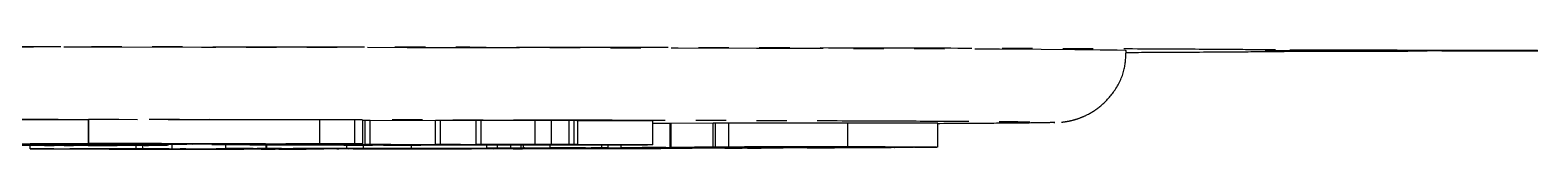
# Model space of a CAD drawing. Header units: millimetres. Extents: x 2028 to 4172, y 863 to 2379.
# Drawn here: x 2912.4 to 2975.5, y 972.5 to 976.8 of the extents above; entities that cross this region are included whole.
import ezdxf

# ---------------------------------------------------------------- set-up
doc = ezdxf.new("R2010")
doc.units = ezdxf.units.MM
doc.linetypes.add('PHANTOM', pattern=[12.7, 6.35, -1.27, 1.27, -1.27, 1.27, -1.27])

msp = doc.modelspace()

# ---------------------------------------------------------------- linework, layer by layer
at = {"color": 7, "linetype": 'PHANTOM', "lineweight": 25}
for p, q in [((2914.873, 973.757), (2910.804, 973.764)), ((2914.883, 973.758), (2914.873, 973.757)), ((2914.873, 972.757), (2914.873, 973.757)), ((2924.546, 973.757), (2914.883, 973.772)), ((2914.883, 972.772), (2914.883, 973.772)), ((2926.005, 973.758), (2924.546, 973.757)), ((2924.546, 972.757), (2924.546, 973.757)), ((2926.339, 973.754), (2926.005, 973.758)), ((2926.005, 972.758), (2926.005, 973.758)), ((2926.339, 972.754), (2926.339, 973.754)), ((2926.45, 973.73), (2926.339, 973.73)), ((2926.656, 973.734), (2926.45, 973.732)), ((2926.45, 972.732), (2926.45, 973.732)), ((2929.386, 973.725), (2926.656, 973.734)), ((2926.656, 972.734), (2926.656, 973.734)), ((2929.592, 973.735), (2929.386, 973.733)), ((2929.386, 972.733), (2929.386, 973.733)), ((2931.089, 973.729), (2929.592, 973.735)), ((2929.592, 972.735), (2929.592, 973.735)), ((2931.295, 973.739), (2931.089, 973.737)), ((2931.089, 972.737), (2931.089, 973.737)), ((2933.547, 973.731), (2931.295, 973.739)), ((2931.295, 972.739), (2931.295, 973.739)), ((2933.547, 972.731), (2933.547, 973.731)), ((2934.23, 973.732), (2934.23, 972.732)), ((2935.183, 973.736), (2934.97, 973.736)), ((2934.97, 972.736), (2934.97, 973.736)), ((2935.183, 972.736), (2935.183, 973.736)), ((2935.34, 972.733), (2935.34, 973.733)), ((2938.473, 972.726), (2938.473, 973.726)), ((2939.19, 973.609), (2938.473, 973.605)), ((2939.249, 973.608), (2939.19, 973.609)), ((2939.19, 973.609), (2939.19, 972.609)), ((2941.004, 973.619), (2939.249, 973.609)), ((2939.249, 972.609), (2939.249, 973.609)), ((2941.096, 973.619), (2941.004, 973.619)), ((2941.004, 972.619), (2941.004, 973.619)), ((2941.649, 973.625), (2941.096, 973.62)), ((2941.096, 972.62), (2941.096, 973.62)), ((2941.649, 972.625), (2941.649, 973.625)), ((2946.637, 972.63), (2946.637, 973.63)), ((2950.4, 972.623), (2950.4, 973.623)), ((2955.242, 973.658), (2955.294, 973.656)), ((2910.804, 972.764), (2914.873, 972.757)), ((2914.629, 972.757), (2912.425, 972.76)), ((2912.435, 972.547), (2912.435, 972.686)), ((2912.435, 972.547), (2916.871, 972.553)), ((2912.589, 972.547), (2912.435, 972.547)), ((2912.816, 972.547), (2912.589, 972.547)), ((2913.037, 972.699), (2913.037, 972.698)), ((2913.195, 972.698), (2913.037, 972.698)), ((2913.037, 972.698), (2913.037, 972.698)), ((2913.037, 972.698), (2914.537, 972.698)), ((2913.037, 972.689), (2913.037, 972.698)), ((2914.247, 972.689), (2913.037, 972.689)), ((2913.037, 972.689), (2913.037, 972.689)), ((2913.037, 972.689), (2913.195, 972.689)), ((2913.195, 972.689), (2913.195, 972.698)), ((2917.076, 972.533), (2913.427, 972.547)), ((2913.432, 972.689), (2913.432, 972.697)), ((2913.853, 972.694), (2913.853, 972.697)), ((2914.432, 972.694), (2913.853, 972.694)), ((2914.458, 972.693), (2913.853, 972.693)), ((2913.853, 972.693), (2913.853, 972.689)), ((2914.01, 972.736), (2914.01, 972.758)), ((2915.214, 972.735), (2914.01, 972.736)), ((2914.089, 972.698), (2914.379, 972.698)), ((2914.089, 972.689), (2914.089, 972.693)), ((2914.089, 972.689), (2914.247, 972.689)), ((2914.151, 972.548), (2915.733, 972.542)), ((2914.247, 972.689), (2914.247, 972.693)), ((2914.247, 972.689), (2914.247, 972.689)), ((2915.623, 972.55), (2914.356, 972.549)), ((2914.432, 972.7), (2914.432, 972.694)), ((2915.326, 972.689), (2914.458, 972.693)), ((2914.537, 972.698), (2914.537, 972.7)), ((2914.853, 972.693), (2915.642, 972.689)), ((2914.873, 972.757), (2917.919, 972.767)), ((2915.027, 972.77), (2914.883, 972.772)), ((2914.883, 972.772), (2924.546, 972.757)), ((2916.063, 972.689), (2915.326, 972.689)), ((2918.98, 972.75), (2915.476, 972.755)), ((2915.642, 972.689), (2915.642, 972.699)), ((2918.767, 972.765), (2915.72, 972.756)), ((2915.72, 972.756), (2919.224, 972.751)), ((2915.733, 972.542), (2917.047, 972.543)), ((2915.8, 972.696), (2915.8, 972.699)), ((2917.199, 972.543), (2915.885, 972.541)), ((2915.885, 972.541), (2917.8, 972.534)), ((2915.905, 972.689), (2915.905, 972.699)), ((2915.905, 972.689), (2916.063, 972.689)), ((2916.063, 972.689), (2916.063, 972.699)), ((2916.063, 972.689), (2916.063, 972.689)), ((2916.137, 972.742), (2916.137, 972.754)), ((2916.137, 972.742), (2918.98, 972.75)), ((2917.919, 972.767), (2916.506, 972.769)), ((2916.602, 972.531), (2916.602, 972.535)), ((2916.602, 972.531), (2916.873, 972.532)), ((2916.754, 972.531), (2916.602, 972.531)), ((2919.827, 972.749), (2916.661, 972.739)), ((2921.371, 972.536), (2916.754, 972.531)), ((2916.871, 972.553), (2916.871, 972.687)), ((2916.871, 972.553), (2918.239, 972.55)), ((2916.873, 972.532), (2916.873, 972.534)), ((2917.138, 972.553), (2917.138, 972.688)), ((2917.138, 972.553), (2918.367, 972.555)), ((2917.321, 972.553), (2917.138, 972.553)), ((2917.243, 972.547), (2917.243, 972.553)), ((2917.395, 972.546), (2917.243, 972.547)), ((2917.243, 972.547), (2917.515, 972.547)), ((2917.575, 972.553), (2917.321, 972.553)), ((2917.515, 972.547), (2919.019, 972.541)), ((2918.239, 972.55), (2918.062, 972.55)), ((2922.572, 972.54), (2918.201, 972.553)), ((2918.202, 972.693), (2918.202, 972.744)), ((2918.239, 972.55), (2918.239, 972.553)), ((2918.367, 972.555), (2918.367, 972.744)), ((2918.367, 972.555), (2925.254, 972.548)), ((2918.413, 972.534), (2919.59, 972.535)), ((2918.748, 972.541), (2918.646, 972.541)), ((2918.785, 972.553), (2918.7, 972.553)), ((2918.7, 972.553), (2922.826, 972.54)), ((2919.019, 972.541), (2918.748, 972.541)), ((2922.27, 972.76), (2918.767, 972.765)), ((2926.562, 972.544), (2918.785, 972.553)), ((2919.019, 972.541), (2919.019, 972.55)), ((2919.224, 972.765), (2919.224, 972.751)), ((2919.224, 972.751), (2922.27, 972.76)), ((2919.59, 972.535), (2919.59, 972.549)), ((2923.783, 972.743), (2919.827, 972.749)), ((2920.034, 972.748), (2920.034, 972.726)), ((2920.034, 972.726), (2920.24, 972.728)), ((2923.118, 972.759), (2920.072, 972.75)), ((2920.072, 972.75), (2921.88, 972.747)), ((2920.24, 972.728), (2920.24, 972.748)), ((2920.24, 972.728), (2921.619, 972.723)), ((2920.597, 972.541), (2920.597, 972.546)), ((2920.597, 972.541), (2920.873, 972.541)), ((2920.613, 972.559), (2920.613, 972.725)), ((2920.613, 972.559), (2922.308, 972.561)), ((2920.796, 972.558), (2920.613, 972.559)), ((2921.135, 972.559), (2920.796, 972.558)), ((2920.873, 972.541), (2920.873, 972.545)), ((2920.873, 972.541), (2921.371, 972.536)), ((2928.354, 972.698), (2921.085, 972.723)), ((2921.371, 972.536), (2921.371, 972.543)), ((2921.619, 972.723), (2921.619, 972.746)), ((2925.338, 972.548), (2921.761, 972.558)), ((2921.88, 972.747), (2921.88, 972.755)), ((2921.88, 972.747), (2923.434, 972.747)), ((2922.015, 972.559), (2926.816, 972.545)), ((2922.117, 972.56), (2922.074, 972.56)), ((2926.168, 972.727), (2922.092, 972.722)), ((2922.092, 972.722), (2923.366, 972.717)), ((2922.096, 972.538), (2922.096, 972.541)), ((2922.096, 972.538), (2922.435, 972.539)), ((2922.281, 972.538), (2922.096, 972.538)), ((2922.31, 972.56), (2922.117, 972.56)), ((2923.976, 972.54), (2922.281, 972.538)), ((2922.308, 972.561), (2922.308, 972.719)), ((2922.308, 972.561), (2922.315, 972.561)), ((2922.315, 972.719), (2922.315, 972.561)), ((2922.315, 972.561), (2925.683, 972.568)), ((2922.435, 972.539), (2922.435, 972.54)), ((2922.826, 972.54), (2922.826, 972.548)), ((2927.95, 972.548), (2922.938, 972.56)), ((2926.339, 972.754), (2923.118, 972.759)), ((2923.366, 972.717), (2927.442, 972.723)), ((2923.366, 972.723), (2923.366, 972.717)), ((2923.434, 972.758), (2923.434, 972.747)), ((2923.434, 972.747), (2923.783, 972.743)), ((2923.452, 972.54), (2923.452, 972.548)), ((2923.452, 972.54), (2923.791, 972.541)), ((2923.554, 972.561), (2925.727, 972.556)), ((2924.699, 972.565), (2923.62, 972.563)), ((2923.783, 972.743), (2923.783, 972.758)), ((2923.791, 972.541), (2923.791, 972.547)), ((2923.791, 972.541), (2923.976, 972.54)), ((2927.912, 972.721), (2923.836, 972.716)), ((2923.836, 972.716), (2925.074, 972.711)), ((2923.976, 972.54), (2923.976, 972.547)), ((2924.546, 972.757), (2926.005, 972.758)), ((2925.074, 972.711), (2929.15, 972.717)), ((2925.074, 972.717), (2925.074, 972.711)), ((2925.254, 972.548), (2925.338, 972.548)), ((2925.254, 972.548), (2925.254, 972.548)), ((2929.622, 972.715), (2925.546, 972.71)), ((2925.546, 972.71), (2926.743, 972.706)), ((2925.683, 972.568), (2925.683, 972.707)), ((2925.683, 972.568), (2927.299, 972.566)), ((2925.727, 972.556), (2926.845, 972.558)), ((2927.055, 972.558), (2925.937, 972.556)), ((2925.937, 972.556), (2928.567, 972.55)), ((2926.005, 972.758), (2926.339, 972.754)), ((2927.442, 972.723), (2926.168, 972.727)), ((2926.36, 972.705), (2926.36, 972.569)), ((2926.36, 972.569), (2928.375, 972.573)), ((2926.588, 972.568), (2926.36, 972.569)), ((2926.45, 972.732), (2926.656, 972.734)), ((2926.545, 972.73), (2926.558, 972.727)), ((2926.558, 972.727), (2931.138, 972.711)), ((2926.816, 972.545), (2926.562, 972.544)), ((2926.8, 972.569), (2926.588, 972.568)), ((2926.656, 972.734), (2930.144, 972.722)), ((2926.666, 972.562), (2926.897, 972.563)), ((2926.876, 972.562), (2926.666, 972.562)), ((2926.743, 972.706), (2930.819, 972.711)), ((2926.743, 972.711), (2926.743, 972.706)), ((2926.816, 972.545), (2926.816, 972.551)), ((2926.845, 972.558), (2926.845, 972.562)), ((2926.897, 972.563), (2928.966, 972.558)), ((2927.299, 972.566), (2927.176, 972.565)), ((2930.937, 972.709), (2927.216, 972.704)), ((2927.216, 972.704), (2927.724, 972.702)), ((2932.862, 972.558), (2927.422, 972.569)), ((2933.86, 972.707), (2927.501, 972.729)), ((2927.654, 972.547), (2927.654, 972.549)), ((2927.864, 972.546), (2927.654, 972.547)), ((2927.654, 972.547), (2927.885, 972.547)), ((2927.724, 972.702), (2927.724, 972.705)), ((2927.724, 972.702), (2928.775, 972.702)), ((2931.794, 972.554), (2927.864, 972.546)), ((2927.885, 972.549), (2927.885, 972.547)), ((2929.15, 972.717), (2927.912, 972.721)), ((2930.46, 972.565), (2927.986, 972.57)), ((2928.002, 972.571), (2928.391, 972.572)), ((2928.775, 972.702), (2928.354, 972.698)), ((2928.375, 972.573), (2928.375, 972.698)), ((2928.734, 972.557), (2928.594, 972.558)), ((2928.966, 972.558), (2928.734, 972.557)), ((2928.775, 972.702), (2928.775, 972.706)), ((2928.966, 972.558), (2928.966, 972.566)), ((2929.195, 972.55), (2929.195, 972.565)), ((2929.195, 972.55), (2930.197, 972.552)), ((2929.386, 972.733), (2929.592, 972.735)), ((2929.592, 972.735), (2932.389, 972.725)), ((2930.819, 972.711), (2929.622, 972.715)), ((2930.144, 972.722), (2932.034, 972.724)), ((2930.197, 972.552), (2930.197, 972.563)), ((2932.034, 972.724), (2930.437, 972.73)), ((2931.24, 972.567), (2930.46, 972.565)), ((2930.588, 972.558), (2930.588, 972.562)), ((2930.588, 972.558), (2930.85, 972.558)), ((2932.543, 972.723), (2930.652, 972.72)), ((2930.652, 972.72), (2933.162, 972.712)), ((2931.502, 972.567), (2930.687, 972.565)), ((2930.687, 972.565), (2933.426, 972.559)), ((2930.85, 972.558), (2930.85, 972.562)), ((2930.85, 972.558), (2931.794, 972.554)), ((2931.68, 972.708), (2930.937, 972.709)), ((2931.089, 972.737), (2931.295, 972.739)), ((2931.138, 972.711), (2931.138, 972.717)), ((2931.138, 972.711), (2931.998, 972.711)), ((2931.295, 972.739), (2933.547, 972.731)), ((2935.94, 972.563), (2931.502, 972.567)), ((2931.521, 972.708), (2931.521, 972.58)), ((2931.998, 972.711), (2931.68, 972.708)), ((2931.794, 972.554), (2931.794, 972.56)), ((2931.972, 972.583), (2931.972, 972.711)), ((2932.339, 972.57), (2931.995, 972.568)), ((2931.995, 972.568), (2935.869, 972.565)), ((2931.998, 972.711), (2931.998, 972.714)), ((2934.102, 972.727), (2932.14, 972.734)), ((2932.389, 972.725), (2932.389, 972.733)), ((2932.389, 972.725), (2934.102, 972.727)), ((2932.536, 972.584), (2932.536, 972.712)), ((2935.414, 972.713), (2932.543, 972.723)), ((2932.637, 972.556), (2932.637, 972.558)), ((2932.637, 972.556), (2932.848, 972.557)), ((2932.866, 972.556), (2932.637, 972.556)), ((2932.848, 972.557), (2932.848, 972.558)), ((2934.492, 972.559), (2932.866, 972.556)), ((2934.61, 972.725), (2932.897, 972.723)), ((2932.897, 972.723), (2934.788, 972.717)), ((2932.971, 972.584), (2932.971, 972.71)), ((2933.068, 972.586), (2933.068, 972.71)), ((2933.068, 972.586), (2935.183, 972.584)), ((2933.162, 972.712), (2933.162, 972.721)), ((2933.162, 972.712), (2934.305, 972.711)), ((2933.426, 972.559), (2933.426, 972.565)), ((2933.729, 972.73), (2935.294, 972.725)), ((2934.305, 972.711), (2933.86, 972.707)), ((2934.051, 972.559), (2934.051, 972.564)), ((2934.051, 972.559), (2934.262, 972.56)), ((2934.181, 972.589), (2934.181, 972.71)), ((2934.181, 972.589), (2936.344, 972.596)), ((2934.447, 972.589), (2934.181, 972.589)), ((2934.262, 972.56), (2934.262, 972.564)), ((2934.262, 972.56), (2934.492, 972.559)), ((2934.305, 972.711), (2934.305, 972.717)), ((2935.069, 972.591), (2934.447, 972.589)), ((2934.447, 972.573), (2934.447, 972.589)), ((2934.492, 972.559), (2934.492, 972.564)), ((2937.808, 972.714), (2934.61, 972.725)), ((2934.788, 972.717), (2934.788, 972.725)), ((2934.788, 972.717), (2935.838, 972.716)), ((2934.97, 972.736), (2935.183, 972.736)), ((2935.183, 972.584), (2935.077, 972.583)), ((2935.838, 972.716), (2935.414, 972.713)), ((2935.437, 972.724), (2937.11, 972.718)), ((2942.002, 972.583), (2935.666, 972.591)), ((2935.838, 972.716), (2935.838, 972.721)), ((2936.93, 972.565), (2935.94, 972.563)), ((2936.61, 972.596), (2935.988, 972.594)), ((2936.1, 972.593), (2936.1, 972.594)), ((2936.1, 972.593), (2942.435, 972.584)), ((2936.281, 972.577), (2936.281, 972.59)), ((2936.281, 972.577), (2937.847, 972.581)), ((2936.529, 972.576), (2936.281, 972.577)), ((2936.344, 972.596), (2936.344, 972.719)), ((2936.344, 972.596), (2936.61, 972.596)), ((2936.489, 972.565), (2936.701, 972.565)), ((2936.718, 972.577), (2936.529, 972.576)), ((2936.61, 972.596), (2936.61, 972.718)), ((2936.701, 972.565), (2936.93, 972.565)), ((2937.11, 972.718), (2938.255, 972.718)), ((2937.154, 972.6), (2937.154, 972.717)), ((2937.154, 972.6), (2939.19, 972.609)), ((2938.476, 972.597), (2937.154, 972.6)), ((2938.999, 972.575), (2937.591, 972.577)), ((2938.255, 972.718), (2937.808, 972.714)), ((2937.847, 972.581), (2937.847, 972.588)), ((2937.847, 972.581), (2938.096, 972.581)), ((2938.096, 972.581), (2937.939, 972.58)), ((2938.051, 972.579), (2938.051, 972.581)), ((2938.051, 972.579), (2940.122, 972.575)), ((2938.096, 972.581), (2938.096, 972.588)), ((2938.148, 972.599), (2938.701, 972.597)), ((2939.025, 972.606), (2938.243, 972.603)), ((2938.473, 972.726), (2938.432, 972.723)), ((2938.701, 972.597), (2938.476, 972.597)), ((2938.701, 972.597), (2938.701, 972.605)), ((2938.96, 972.572), (2938.96, 972.575)), ((2944.761, 972.59), (2939.025, 972.606)), ((2939.19, 972.609), (2944.929, 972.592)), ((2939.249, 972.609), (2941.004, 972.619)), ((2939.542, 972.609), (2939.249, 972.609)), ((2939.633, 972.609), (2939.542, 972.609)), ((2939.692, 972.574), (2939.687, 972.574)), ((2940.122, 972.575), (2940.122, 972.585)), ((2947.138, 972.604), (2940.184, 972.61)), ((2940.742, 972.616), (2940.241, 972.613)), ((2940.469, 972.612), (2940.469, 972.614)), ((2940.469, 972.612), (2943.483, 972.609)), ((2941.004, 972.619), (2942.855, 972.619)), ((2941.096, 972.62), (2941.649, 972.625)), ((2941.401, 972.62), (2941.096, 972.62)), ((2941.474, 972.621), (2941.401, 972.62)), ((2941.491, 972.579), (2941.491, 972.583)), ((2941.491, 972.579), (2942.114, 972.581)), ((2941.757, 972.579), (2941.491, 972.579)), ((2943.921, 972.587), (2941.757, 972.579)), ((2949.218, 972.618), (2941.988, 972.621)), ((2942.114, 972.581), (2942.216, 972.582)), ((2942.187, 972.623), (2949.416, 972.619)), ((2942.435, 972.584), (2942.435, 972.596)), ((2942.855, 972.619), (2942.855, 972.621)), ((2942.855, 972.619), (2942.861, 972.618)), ((2942.861, 972.618), (2942.861, 972.621)), ((2943.033, 972.585), (2943.033, 972.595)), ((2943.033, 972.585), (2943.655, 972.587)), ((2943.079, 972.615), (2943.079, 972.621)), ((2943.079, 972.615), (2943.187, 972.616)), ((2943.37, 972.615), (2943.079, 972.615)), ((2943.187, 972.616), (2943.187, 972.621)), ((2943.187, 972.616), (2946.055, 972.614)), ((2943.483, 972.609), (2944.004, 972.612)), ((2943.655, 972.587), (2943.655, 972.593)), ((2943.655, 972.587), (2943.921, 972.587)), ((2944.296, 972.612), (2943.776, 972.609)), ((2943.776, 972.609), (2947.423, 972.606)), ((2943.921, 972.587), (2943.921, 972.592)), ((2946.911, 972.599), (2944.761, 972.59)), ((2944.929, 972.592), (2944.929, 972.606)), ((2944.929, 972.592), (2945.892, 972.596)), ((2945.154, 972.602), (2945.154, 972.606)), ((2945.154, 972.602), (2945.335, 972.602)), ((2945.335, 972.602), (2945.335, 972.606)), ((2945.335, 972.602), (2946.911, 972.599)), ((2945.947, 972.613), (2945.753, 972.613)), ((2946.055, 972.614), (2945.947, 972.613)), ((2946.055, 972.614), (2946.055, 972.619)), ((2946.911, 972.599), (2946.911, 972.605)), ((2947.55, 972.602), (2947.257, 972.603)), ((2947.257, 972.603), (2947.365, 972.603)), ((2947.423, 972.606), (2947.423, 972.619)), ((2947.488, 972.615), (2947.488, 972.618)), ((2947.488, 972.615), (2947.675, 972.616)), ((2949.376, 972.613), (2947.55, 972.602)), ((2947.675, 972.616), (2947.675, 972.618)), ((2947.675, 972.616), (2949.376, 972.613)), ((2947.974, 972.607), (2947.974, 972.618)), ((2947.974, 972.607), (2948.438, 972.609)), ((2949.73, 972.615), (2949.426, 972.616)), ((2949.426, 972.616), (2949.513, 972.616)), ((2950.26, 972.62), (2949.73, 972.615)), ((2950.328, 972.621), (2950.26, 972.62))]:
    msp.add_line(p, q, dxfattribs=at)
at = {"color": 7, "linetype": 'PHANTOM', "lineweight": 25, "flags": 128}
for points in [[(2958.294, 976.656), (2958.25, 976.661), (2957.894, 976.672), (2957.184, 976.683), (2956.123, 976.693), (2954.717, 976.704), (2952.972, 976.714), (2950.898, 976.723), (2948.504, 976.733), (2945.803, 976.742), (2942.808, 976.751), (2939.533, 976.759), (2935.997, 976.767), (2932.214, 976.774), (2928.206, 976.78), (2923.992, 976.786), (2919.592, 976.792), (2915.028, 976.796), (2910.324, 976.8), (2905.503, 976.803), (2900.589, 976.806), (2895.606, 976.807), (2890.578, 976.808), (2885.533, 976.809), (2880.493, 976.808), (2875.485, 976.807), (2870.533, 976.805), (2865.662, 976.802), (2860.896, 976.798), (2856.26, 976.794), (2851.775, 976.789), (2847.466, 976.783), (2843.351, 976.777), (2839.454, 976.77), (2835.792, 976.763), (2832.384, 976.755), (2829.248, 976.746), (2826.398, 976.738), (2823.849, 976.728), (2821.614, 976.719), (2819.703, 976.709), (2818.126, 976.698), (2816.892, 976.688), (2816.006, 976.677), (2815.473, 976.667), (2815.294, 976.656), (2815.294, 976.656)], [(2974.494, 976.656), (2974.317, 976.653), (2973.798, 976.65), (2972.971, 976.648), (2971.894, 976.646), (2970.64, 976.645), (2969.294, 976.645), (2967.949, 976.645), (2966.694, 976.646), (2965.617, 976.648), (2964.791, 976.65), (2964.272, 976.653), (2964.094, 976.656), (2964.272, 976.659), (2964.791, 976.661), (2965.617, 976.664), (2966.694, 976.665), (2967.949, 976.666), (2969.294, 976.667), (2970.64, 976.666), (2971.894, 976.665), (2972.971, 976.664), (2973.798, 976.661), (2974.317, 976.659), (2974.494, 976.656)], [(2964.52, 976.626), (2964.712, 976.645), (2964.781, 976.661)], [(2971.549, 976.666), (2971.543, 976.662), (2971.475, 976.643)], [(2910.617, 972.693), (2910.803, 972.696), (2911.342, 972.698), (2912.18, 972.7), (2913.238, 972.701), (2914.409, 972.701), (2915.581, 972.701), (2916.638, 972.7), (2917.477, 972.698), (2918.016, 972.696), (2918.202, 972.693), (2918.016, 972.691), (2917.477, 972.689), (2916.638, 972.687), (2915.581, 972.686), (2914.409, 972.685), (2913.238, 972.686), (2912.18, 972.687), (2911.342, 972.689), (2910.803, 972.691), (2910.617, 972.693)], [(2911.438, 972.693), (2911.617, 972.695), (2912.133, 972.697), (2912.924, 972.699), (2913.893, 972.7), (2914.925, 972.7), (2915.895, 972.699), (2916.686, 972.697), (2917.202, 972.695), (2917.381, 972.693), (2917.202, 972.691), (2916.686, 972.689), (2915.895, 972.688), (2914.925, 972.687), (2913.893, 972.687), (2912.924, 972.688), (2912.133, 972.689), (2911.617, 972.691), (2911.438, 972.693)]]:
    msp.add_lwpolyline(points, dxfattribs=at)
at = {"color": 7, "linetype": 'PHANTOM', "lineweight": 25}
for points, knots in [([(2964.52, 976.686), (2963.993, 976.691), (2962.931, 976.702), (2960.392, 976.718), (2957.123, 976.733), (2953.061, 976.748), (2948.249, 976.762), (2942.756, 976.775), (2936.663, 976.787), (2930.06, 976.797), (2923.081, 976.806), (2915.839, 976.813), (2908.462, 976.819), (2903.424, 976.821), (2900.928, 976.822)], [0, 0, 0, 0, 0.0799588, 0.1613715, 0.2441424, 0.3288926, 0.4142166, 0.5, 0.5857784, 0.6711024, 0.7558576, 0.8386237, 0.9200388, 1, 1, 1, 1]), ([(2955.57, 973.668), (2955.585, 973.669), (2955.618, 973.671), (2955.77, 973.69), (2956.014, 973.739), (2956.309, 973.826), (2956.708, 973.992), (2957.256, 974.34), (2957.826, 974.965), (2958.23, 975.781), (2958.258, 976.372), (2958.271, 976.639)], [0, 0, 0, 0, 0.069689, 0.159202, 0.228526, 0.284853, 0.360929, 0.487702, 0.660291, 0.846257, 1, 1, 1, 1]), ([(2958.265, 976.584), (2958.966, 976.587), (2960.775, 976.596), (2962.915, 976.609), (2963.988, 976.62), (2964.52, 976.626)], [0, 0, 0, 0, 0.241773, 0.624302, 1, 1, 1, 1]), ([(2971.475, 976.668), (2970.628, 976.669), (2968.905, 976.671), (2966.813, 976.675), (2965.228, 976.68), (2964.753, 976.684), (2964.52, 976.686)], [0, 0, 0, 0, 0.245796, 0.5, 0.754204, 1, 1, 1, 1]), ([(2964.52, 976.626), (2964.753, 976.627), (2965.228, 976.631), (2966.813, 976.637), (2968.905, 976.641), (2970.628, 976.643), (2971.475, 976.643)], [0, 0, 0, 0, 0.245796, 0.5, 0.754204, 1, 1, 1, 1]), ([(2975.494, 976.656), (2975.442, 976.657), (2975.334, 976.66), (2974.464, 976.663), (2973.163, 976.666), (2972.029, 976.668), (2971.475, 976.668)], [0, 0, 0, 0, 0.244178, 0.5, 0.755822, 1, 1, 1, 1]), ([(2971.475, 976.643), (2972.029, 976.644), (2973.163, 976.645), (2974.464, 976.648), (2975.334, 976.652), (2975.442, 976.654), (2975.494, 976.656)], [0, 0, 0, 0, 0.244178, 0.5, 0.755822, 1, 1, 1, 1]), ([(2818.349, 973.658), (2818.397, 973.662), (2818.503, 973.67), (2819.373, 973.683), (2820.854, 973.696), (2823.029, 973.71), (2825.86, 973.723), (2829.374, 973.736), (2833.528, 973.748), (2838.271, 973.76), (2843.533, 973.77), (2849.224, 973.779), (2855.247, 973.786), (2861.47, 973.792), (2867.836, 973.797), (2874.188, 973.8), (2880.527, 973.802), (2886.794, 973.802), (2893.062, 973.802), (2899.4, 973.8), (2905.753, 973.797), (2912.119, 973.792), (2918.342, 973.786), (2924.365, 973.779), (2930.056, 973.77), (2935.318, 973.76), (2940.061, 973.748), (2944.215, 973.736), (2947.729, 973.723), (2950.56, 973.71), (2952.735, 973.696), (2954.216, 973.683), (2955.087, 973.67), (2955.194, 973.662), (2955.242, 973.658)], [0, 0, 0, 0, 0.023828, 0.053273, 0.084485, 0.115699, 0.147957, 0.180726, 0.213842, 0.247136, 0.28043, 0.313546, 0.346314, 0.378573, 0.409785, 0.440999, 0.470442, 0.499888, 0.529332, 0.558778, 0.58999, 0.621203, 0.653462, 0.68623, 0.719347, 0.752641, 0.785934, 0.819051, 0.851819, 0.884078, 0.915289, 0.946503, 0.975948, 1, 1, 1, 1]), ([(2934.23, 973.732), (2934.111, 973.732), (2933.931, 973.732), (2933.703, 973.731), (2933.599, 973.731), (2933.547, 973.731)], [0, 0, 0, 0, 0.498826, 0.749076, 1, 1, 1, 1]), ([(2934.97, 973.736), (2934.924, 973.736), (2934.831, 973.735), (2934.633, 973.734), (2934.391, 973.733), (2934.23, 973.732)], [0, 0, 0, 0, 0.251433, 0.502936, 1, 1, 1, 1]), ([(2935.304, 973.733), (2935.308, 973.734), (2935.317, 973.735), (2935.232, 973.736), (2935.183, 973.736)], [0, 0, 0, 0, 0.431539, 1, 1, 1, 1]), ([(2938.473, 973.726), (2938.156, 973.726), (2937.523, 973.725), (2936.453, 973.725), (2935.708, 973.725), (2935.294, 973.725)], [0, 0, 0, 0, 0.307787, 0.615394, 1, 1, 1, 1]), ([(2946.637, 973.63), (2945.97, 973.63), (2944.942, 973.631), (2943.538, 973.63), (2942.62, 973.629), (2941.96, 973.627), (2941.754, 973.626), (2941.649, 973.625)], [0, 0, 0, 0, 0.320379, 0.494238, 0.669149, 0.833043, 1, 1, 1, 1]), ([(2950.374, 973.623), (2950.38, 973.623), (2950.423, 973.624), (2950.176, 973.625), (2949.584, 973.627), (2948.368, 973.629), (2947.298, 973.63), (2946.637, 973.63)], [0, 0, 0, 0, 0.030225, 0.211144, 0.392436, 0.624543, 1, 1, 1, 1]), ([(2955.294, 973.656), (2955.239, 973.651), (2955.127, 973.642), (2954.231, 973.629), (2952.689, 973.615), (2951.376, 973.606), (2950.428, 973.602), (2950.4, 973.601)], [0, 0, 0, 0, 0.240789, 0.481589, 0.73683, 0.992091, 1, 1, 1, 1]), ([(2905.914, 972.748), (2906.583, 972.748), (2907.836, 972.748), (2909.651, 972.749), (2911.695, 972.75), (2913.351, 972.753), (2914.301, 972.756), (2914.629, 972.757)], [0, 0, 0, 0, 0.198997, 0.37265, 0.545625, 0.843257, 1, 1, 1, 1]), ([(2915.476, 972.755), (2915.053, 972.754), (2913.987, 972.752), (2911.764, 972.748), (2908.824, 972.747), (2906.914, 972.747), (2905.963, 972.748)], [0, 0, 0, 0, 0.185716, 0.467958, 0.734859, 1, 1, 1, 1]), ([(2913.427, 972.547), (2913.396, 972.547), (2913.346, 972.547), (2913.237, 972.547), (2913.127, 972.547), (2912.978, 972.547), (2912.88, 972.547), (2912.816, 972.547)], [0, 0, 0, 0, 0.23968, 0.390629, 0.542071, 0.705503, 1, 1, 1, 1]), ([(2913.432, 972.697), (2913.43, 972.697), (2913.428, 972.698), (2913.398, 972.698), (2913.358, 972.698), (2913.289, 972.698), (2913.233, 972.698), (2913.195, 972.698)], [0, 0, 0, 0, 0.250411, 0.398556, 0.54744, 0.686236, 1, 1, 1, 1]), ([(2913.195, 972.689), (2913.24, 972.689), (2913.303, 972.689), (2913.375, 972.689), (2913.412, 972.689), (2913.43, 972.689), (2913.431, 972.689), (2913.432, 972.689)], [0, 0, 0, 0, 0.364031, 0.510061, 0.655864, 0.843841, 1, 1, 1, 1]), ([(2913.853, 972.697), (2913.854, 972.697), (2913.857, 972.698), (2913.888, 972.698), (2913.938, 972.698), (2914.008, 972.698), (2914.062, 972.698), (2914.089, 972.698)], [0, 0, 0, 0, 0.2228941, 0.3848357, 0.547319, 0.7730719, 1, 1, 1, 1]), ([(2913.853, 972.689), (2913.854, 972.689), (2913.857, 972.689), (2913.886, 972.689), (2913.934, 972.689), (2914.004, 972.689), (2914.059, 972.689), (2914.089, 972.689)], [0, 0, 0, 0, 0.210223, 0.375759, 0.542534, 0.746796, 1, 1, 1, 1]), ([(2914.01, 972.736), (2914.213, 972.736), (2914.619, 972.737), (2915.175, 972.739), (2915.682, 972.74), (2915.985, 972.741), (2916.137, 972.742)], [0, 0, 0, 0, 0.2816241, 0.5632509, 0.7816188, 1, 1, 1, 1]), ([(2914.356, 972.549), (2914.296, 972.549), (2914.198, 972.549), (2914.114, 972.548), (2914.081, 972.548), (2914.094, 972.548), (2914.131, 972.548), (2914.151, 972.548)], [0, 0, 0, 0, 0.300073, 0.489629, 0.647488, 0.805846, 1, 1, 1, 1]), ([(2914.379, 972.698), (2914.521, 972.698), (2914.747, 972.698), (2915.032, 972.698), (2915.219, 972.697), (2915.336, 972.697), (2915.347, 972.696), (2915.353, 972.696)], [0, 0, 0, 0, 0.2723579, 0.4349177, 0.5983033, 0.7904262, 1, 1, 1, 1]), ([(2915.353, 972.696), (2915.342, 972.695), (2915.325, 972.695), (2915.13, 972.694), (2914.911, 972.694), (2914.669, 972.694), (2914.503, 972.694), (2914.432, 972.694)], [0, 0, 0, 0, 0.330883, 0.501179, 0.670916, 0.859688, 1, 1, 1, 1]), ([(2914.537, 972.698), (2914.725, 972.698), (2915.029, 972.698), (2915.397, 972.698), (2915.626, 972.697), (2915.776, 972.697), (2915.791, 972.696), (2915.8, 972.696)], [0, 0, 0, 0, 0.300185, 0.484444, 0.635934, 0.787745, 1, 1, 1, 1]), ([(2915.8, 972.696), (2915.791, 972.696), (2915.775, 972.695), (2915.604, 972.694), (2915.34, 972.694), (2915.077, 972.694), (2914.9, 972.693), (2914.853, 972.693)], [0, 0, 0, 0, 0.267946, 0.469277, 0.670405, 0.911995, 1, 1, 1, 1]), ([(2916.506, 972.769), (2916.369, 972.769), (2916.095, 972.769), (2915.606, 972.77), (2915.24, 972.77), (2915.027, 972.77)], [0, 0, 0, 0, 0.2959723, 0.5921499, 1, 1, 1, 1]), ([(2916.661, 972.739), (2916.467, 972.739), (2916.122, 972.738), (2915.642, 972.736), (2915.357, 972.735), (2915.214, 972.735)], [0, 0, 0, 0, 0.388154, 0.694028, 1, 1, 1, 1]), ([(2918.062, 972.55), (2917.816, 972.55), (2917.323, 972.551), (2916.573, 972.551), (2915.978, 972.551), (2915.715, 972.551), (2915.623, 972.55)], [0, 0, 0, 0, 0.329191, 0.661633, 0.881808, 1, 1, 1, 1]), ([(2915.642, 972.689), (2915.656, 972.689), (2915.683, 972.689), (2915.74, 972.689), (2915.818, 972.689), (2915.875, 972.689), (2915.905, 972.689)], [0, 0, 0, 0, 0.249458, 0.50098, 0.731039, 1, 1, 1, 1]), ([(2916.873, 972.532), (2916.943, 972.532), (2917.043, 972.532), (2917.104, 972.532), (2917.123, 972.532)], [0, 0, 0, 0, 0.687811, 1, 1, 1, 1]), ([(2917.047, 972.543), (2917.165, 972.543), (2917.355, 972.544), (2917.54, 972.544), (2917.608, 972.545), (2917.568, 972.545), (2917.46, 972.546), (2917.395, 972.546)], [0, 0, 0, 0, 0.253965, 0.40631, 0.559769, 0.73662, 1, 1, 1, 1]), ([(2917.148, 972.532), (2917.148, 972.532), (2917.156, 972.532), (2917.139, 972.533), (2917.1, 972.533), (2917.076, 972.533)], [0, 0, 0, 0, 0.006784, 0.3662, 1, 1, 1, 1]), ([(2918.646, 972.541), (2918.523, 972.542), (2918.35, 972.542), (2918.012, 972.543), (2917.75, 972.543), (2917.469, 972.543), (2917.291, 972.543), (2917.199, 972.543)], [0, 0, 0, 0, 0.375008, 0.532176, 0.663237, 0.825783, 1, 1, 1, 1]), ([(2918.201, 972.553), (2918.165, 972.553), (2918.104, 972.553), (2917.989, 972.553), (2917.887, 972.553), (2917.753, 972.553), (2917.652, 972.553), (2917.585, 972.553), (2917.575, 972.553)], [0, 0, 0, 0, 0.239791, 0.395723, 0.528329, 0.660993, 0.950414, 1, 1, 1, 1]), ([(2917.8, 972.534), (2917.832, 972.534), (2917.884, 972.534), (2918, 972.533), (2918.129, 972.533), (2918.273, 972.533), (2918.368, 972.533), (2918.413, 972.534)], [0, 0, 0, 0, 0.2422509, 0.3981104, 0.5540249, 0.7912917, 1, 1, 1, 1]), ([(2919.59, 972.535), (2919.802, 972.535), (2920.23, 972.536), (2920.592, 972.537), (2920.713, 972.539), (2920.639, 972.54), (2920.597, 972.541)], [0, 0, 0, 0, 0.248815, 0.500063, 0.713643, 1, 1, 1, 1]), ([(2921.085, 972.723), (2920.994, 972.724), (2920.813, 972.724), (2920.474, 972.725), (2920.195, 972.726), (2920.034, 972.726)], [0, 0, 0, 0, 0.297034, 0.594269, 1, 1, 1, 1]), ([(2921.761, 972.558), (2921.724, 972.558), (2921.664, 972.559), (2921.544, 972.559), (2921.435, 972.559), (2921.29, 972.559), (2921.199, 972.559), (2921.135, 972.559)], [0, 0, 0, 0, 0.239941, 0.39539, 0.551967, 0.684504, 1, 1, 1, 1]), ([(2921.619, 972.723), (2922.186, 972.724), (2923.296, 972.726), (2924.946, 972.728), (2926.012, 972.729), (2926.545, 972.73)], [0, 0, 0, 0, 0.343183, 0.671556, 1, 1, 1, 1]), ([(2922.074, 972.56), (2922.039, 972.56), (2921.974, 972.56), (2921.925, 972.559), (2921.926, 972.559), (2921.961, 972.559), (2921.998, 972.559), (2922.015, 972.559)], [0, 0, 0, 0, 0.256868, 0.47724, 0.662008, 0.845558, 1, 1, 1, 1]), ([(2922.938, 972.56), (2922.894, 972.56), (2922.824, 972.56), (2922.704, 972.561), (2922.6, 972.561), (2922.46, 972.56), (2922.37, 972.56), (2922.31, 972.56)], [0, 0, 0, 0, 0.2536824, 0.4001164, 0.52343, 0.6771969, 1, 1, 1, 1]), ([(2922.435, 972.539), (2922.494, 972.539), (2922.582, 972.539), (2922.662, 972.539), (2922.681, 972.539), (2922.659, 972.54), (2922.611, 972.54), (2922.577, 972.54), (2922.572, 972.54)], [0, 0, 0, 0, 0.305771, 0.455285, 0.605942, 0.744239, 0.965757, 1, 1, 1, 1]), ([(2922.826, 972.54), (2922.859, 972.54), (2922.918, 972.54), (2923.038, 972.54), (2923.17, 972.54), (2923.315, 972.54), (2923.405, 972.54), (2923.452, 972.54)], [0, 0, 0, 0, 0.215896, 0.385328, 0.555954, 0.7641, 1, 1, 1, 1]), ([(2923.62, 972.563), (2923.564, 972.563), (2923.482, 972.562), (2923.434, 972.562), (2923.438, 972.562), (2923.439, 972.562)], [0, 0, 0, 0, 0.636816, 0.940157, 1, 1, 1, 1]), ([(2923.446, 972.562), (2923.462, 972.562), (2923.488, 972.562), (2923.536, 972.561), (2923.554, 972.561)], [0, 0, 0, 0, 0.614189, 1, 1, 1, 1]), ([(2927.176, 972.565), (2926.91, 972.565), (2926.376, 972.566), (2925.608, 972.566), (2925.028, 972.565), (2924.787, 972.565), (2924.699, 972.565)], [0, 0, 0, 0, 0.321306, 0.64529, 0.869658, 1, 1, 1, 1]), ([(2927.501, 972.729), (2927.41, 972.73), (2927.229, 972.73), (2926.89, 972.731), (2926.611, 972.732), (2926.45, 972.732)], [0, 0, 0, 0, 0.297034, 0.594269, 1, 1, 1, 1]), ([(2927.422, 972.569), (2927.365, 972.569), (2927.28, 972.569), (2927.139, 972.569), (2927.026, 972.569), (2926.909, 972.569), (2926.839, 972.569), (2926.8, 972.569)], [0, 0, 0, 0, 0.300741, 0.442976, 0.585498, 0.770192, 1, 1, 1, 1]), ([(2926.845, 972.558), (2926.941, 972.559), (2927.099, 972.559), (2927.177, 972.559), (2927.207, 972.56)], [0, 0, 0, 0, 0.6084263, 1, 1, 1, 1]), ([(2927.217, 972.56), (2927.22, 972.56), (2927.232, 972.56), (2927.123, 972.561), (2926.968, 972.561), (2926.876, 972.562)], [0, 0, 0, 0, 0.107107, 0.469394, 1, 1, 1, 1]), ([(2928.594, 972.558), (2928.45, 972.558), (2928.237, 972.558), (2927.867, 972.559), (2927.584, 972.559), (2927.3, 972.558), (2927.145, 972.558), (2927.055, 972.558)], [0, 0, 0, 0, 0.337772, 0.500301, 0.664443, 0.804956, 1, 1, 1, 1]), ([(2927.986, 972.57), (2927.941, 972.57), (2927.871, 972.57), (2927.839, 972.571), (2927.855, 972.571), (2927.911, 972.571), (2927.976, 972.571), (2928.002, 972.571)], [0, 0, 0, 0, 0.273037, 0.428356, 0.583344, 0.832242, 1, 1, 1, 1]), ([(2927.885, 972.547), (2927.948, 972.547), (2928.037, 972.547), (2928.09, 972.548), (2928.078, 972.548), (2928.029, 972.548), (2927.976, 972.548), (2927.95, 972.548)], [0, 0, 0, 0, 0.358471, 0.509487, 0.66217, 0.836846, 1, 1, 1, 1]), ([(2928.375, 972.573), (2928.664, 972.574), (2929.105, 972.575), (2929.881, 972.575), (2930.502, 972.575), (2931.102, 972.575), (2931.42, 972.574), (2931.594, 972.574)], [0, 0, 0, 0, 0.321782, 0.493409, 0.666308, 0.816214, 1, 1, 1, 1]), ([(2928.391, 972.572), (2928.641, 972.573), (2929.011, 972.574), (2929.668, 972.574), (2930.199, 972.574), (2930.678, 972.573), (2930.951, 972.573), (2931.069, 972.573)], [0, 0, 0, 0, 0.331594, 0.48998, 0.648562, 0.847889, 1, 1, 1, 1]), ([(2928.567, 972.55), (2928.609, 972.55), (2928.68, 972.549), (2928.814, 972.549), (2928.95, 972.549), (2929.083, 972.549), (2929.161, 972.55), (2929.195, 972.55)], [0, 0, 0, 0, 0.244529, 0.408946, 0.573274, 0.814793, 1, 1, 1, 1]), ([(2930.437, 972.73), (2930.346, 972.73), (2930.165, 972.731), (2929.825, 972.732), (2929.547, 972.732), (2929.386, 972.733)], [0, 0, 0, 0, 0.29737, 0.594968, 1, 1, 1, 1]), ([(2930.197, 972.552), (2930.382, 972.552), (2930.724, 972.553), (2930.835, 972.554), (2930.886, 972.554)], [0, 0, 0, 0, 0.540563, 1, 1, 1, 1]), ([(2930.878, 972.555), (2930.88, 972.555), (2930.885, 972.556), (2930.711, 972.557), (2930.588, 972.558)], [0, 0, 0, 0, 0.287101, 1, 1, 1, 1]), ([(2931.069, 972.573), (2931.259, 972.572), (2931.57, 972.571), (2931.793, 972.57), (2931.781, 972.569), (2931.616, 972.568), (2931.375, 972.567), (2931.24, 972.567)], [0, 0, 0, 0, 0.272894, 0.445011, 0.618101, 0.78577, 1, 1, 1, 1]), ([(2932.14, 972.734), (2932.049, 972.734), (2931.868, 972.735), (2931.528, 972.736), (2931.25, 972.736), (2931.089, 972.737)], [0, 0, 0, 0, 0.297034, 0.594269, 1, 1, 1, 1]), ([(2933.883, 972.572), (2933.371, 972.573), (2932.438, 972.574), (2931.714, 972.577), (2931.48, 972.58), (2931.568, 972.581), (2931.838, 972.582), (2931.972, 972.583)], [0, 0, 0, 0, 0.329821, 0.602198, 0.751389, 0.876805, 1, 1, 1, 1]), ([(2931.594, 972.574), (2931.823, 972.574), (2932.204, 972.573), (2932.4, 972.571), (2932.375, 972.571), (2932.369, 972.571)], [0, 0, 0, 0, 0.543092, 0.902457, 1, 1, 1, 1]), ([(2931.972, 972.583), (2932.012, 972.583), (2932.092, 972.583), (2932.277, 972.583), (2932.433, 972.584), (2932.536, 972.584)], [0, 0, 0, 0, 0.2508442, 0.5020675, 1, 1, 1, 1]), ([(2932.262, 972.582), (2932.179, 972.582), (2932.022, 972.581), (2932.013, 972.58), (2932.246, 972.578), (2933.038, 972.576), (2933.908, 972.574), (2934.447, 972.573)], [0, 0, 0, 0, 0.097711, 0.183041, 0.35825, 0.602223, 1, 1, 1, 1]), ([(2935.077, 972.583), (2934.763, 972.583), (2934.203, 972.584), (2933.424, 972.584), (2932.823, 972.583), (2932.467, 972.583), (2932.309, 972.582), (2932.262, 972.582)], [0, 0, 0, 0, 0.327037, 0.582977, 0.754619, 0.926745, 1, 1, 1, 1]), ([(2932.536, 972.584), (2932.574, 972.584), (2932.651, 972.584), (2932.801, 972.584), (2932.904, 972.584), (2932.971, 972.584)], [0, 0, 0, 0, 0.251606, 0.503238, 1, 1, 1, 1]), ([(2932.848, 972.557), (2932.9, 972.557), (2932.976, 972.557), (2933.024, 972.557), (2933.013, 972.557), (2932.96, 972.558), (2932.897, 972.558), (2932.862, 972.558)], [0, 0, 0, 0, 0.327317, 0.476421, 0.626546, 0.796314, 1, 1, 1, 1]), ([(2932.971, 972.584), (2933.017, 972.585), (2933.107, 972.585), (2933.117, 972.585), (2933.08, 972.586), (2933.068, 972.586)], [0, 0, 0, 0, 0.406204, 0.795736, 1, 1, 1, 1]), ([(2933.426, 972.559), (2933.465, 972.559), (2933.533, 972.559), (2933.657, 972.559), (2933.791, 972.559), (2933.93, 972.559), (2934.01, 972.559), (2934.051, 972.559)], [0, 0, 0, 0, 0.208612, 0.37176, 0.536244, 0.765787, 1, 1, 1, 1]), ([(2933.547, 972.731), (2933.654, 972.731), (2933.814, 972.732), (2934.049, 972.732), (2934.17, 972.732), (2934.23, 972.732)], [0, 0, 0, 0, 0.498374, 0.749082, 1, 1, 1, 1]), ([(2934.847, 972.73), (2934.718, 972.73), (2934.436, 972.73), (2934.042, 972.73), (2933.807, 972.73), (2933.729, 972.73)], [0, 0, 0, 0, 0.360389, 0.789524, 1, 1, 1, 1]), ([(2939.221, 972.571), (2938.993, 972.57), (2938.593, 972.57), (2937.784, 972.569), (2936.71, 972.569), (2935.333, 972.57), (2934.374, 972.571), (2933.883, 972.572)], [0, 0, 0, 0, 0.169563, 0.297883, 0.425995, 0.705761, 1, 1, 1, 1]), ([(2934.23, 972.732), (2934.337, 972.733), (2934.55, 972.734), (2934.77, 972.735), (2934.899, 972.736), (2934.97, 972.736)], [0, 0, 0, 0, 0.308082, 0.61489, 1, 1, 1, 1]), ([(2934.447, 972.573), (2935.012, 972.572), (2935.857, 972.571), (2937.027, 972.57), (2937.763, 972.57), (2938.33, 972.57), (2938.715, 972.571), (2938.893, 972.571), (2938.96, 972.572)], [0, 0, 0, 0, 0.399545, 0.597137, 0.733747, 0.835099, 0.936852, 1, 1, 1, 1]), ([(2935.332, 972.732), (2935.315, 972.732), (2935.276, 972.731), (2935.064, 972.731), (2934.896, 972.73), (2934.847, 972.73)], [0, 0, 0, 0, 0.357282, 0.813025, 1, 1, 1, 1]), ([(2935.666, 972.591), (2935.613, 972.591), (2935.529, 972.591), (2935.396, 972.591), (2935.284, 972.591), (2935.166, 972.591), (2935.106, 972.591), (2935.069, 972.591)], [0, 0, 0, 0, 0.247687, 0.39562, 0.54446, 0.717172, 1, 1, 1, 1]), ([(2935.183, 972.736), (2935.235, 972.736), (2935.317, 972.735), (2935.322, 972.733), (2935.323, 972.733)], [0, 0, 0, 0, 0.630209, 1, 1, 1, 1]), ([(2935.294, 972.725), (2935.625, 972.725), (2936.287, 972.725), (2937.359, 972.725), (2938.075, 972.726), (2938.473, 972.726)], [0, 0, 0, 0, 0.30739, 0.614857, 1, 1, 1, 1]), ([(2938.432, 972.723), (2938.319, 972.723), (2937.822, 972.724), (2936.741, 972.724), (2935.855, 972.724), (2935.437, 972.724)], [0, 0, 0, 0, 0.1355582, 0.5925172, 1, 1, 1, 1]), ([(2935.869, 972.565), (2935.93, 972.565), (2936.051, 972.565), (2936.238, 972.565), (2936.389, 972.565), (2936.46, 972.565), (2936.489, 972.565)], [0, 0, 0, 0, 0.2772639, 0.5575672, 0.817889, 1, 1, 1, 1]), ([(2935.988, 972.594), (2935.951, 972.594), (2935.895, 972.594), (2935.896, 972.593), (2935.943, 972.593), (2936.019, 972.593), (2936.076, 972.593), (2936.1, 972.593)], [0, 0, 0, 0, 0.3520414, 0.5318269, 0.7130337, 0.8778643, 1, 1, 1, 1]), ([(2937.591, 972.577), (2937.519, 972.577), (2937.401, 972.578), (2937.205, 972.578), (2937.043, 972.578), (2936.867, 972.577), (2936.776, 972.577), (2936.718, 972.577)], [0, 0, 0, 0, 0.257237, 0.420431, 0.584481, 0.733875, 1, 1, 1, 1]), ([(2937.939, 972.58), (2937.898, 972.58), (2937.825, 972.58), (2937.799, 972.58), (2937.831, 972.579), (2937.917, 972.579), (2938.004, 972.579), (2938.051, 972.579)], [0, 0, 0, 0, 0.249315, 0.435814, 0.622797, 0.797036, 1, 1, 1, 1]), ([(2938.243, 972.603), (2938.12, 972.602), (2937.991, 972.602), (2938.038, 972.601), (2938.041, 972.601)], [0, 0, 0, 0, 0.946889, 1, 1, 1, 1]), ([(2938.96, 972.572), (2939.07, 972.572), (2939.247, 972.572), (2939.339, 972.573), (2939.307, 972.574), (2939.178, 972.575), (2939.054, 972.575), (2938.999, 972.575)], [0, 0, 0, 0, 0.329126, 0.528564, 0.696809, 0.865433, 1, 1, 1, 1]), ([(2939.678, 972.573), (2939.633, 972.573), (2939.545, 972.572), (2939.326, 972.571), (2939.221, 972.571)], [0, 0, 0, 0, 0.517516, 1, 1, 1, 1]), ([(2940.184, 972.61), (2940.128, 972.61), (2940.038, 972.61), (2939.907, 972.61), (2939.804, 972.61), (2939.704, 972.61), (2939.661, 972.609), (2939.633, 972.609)], [0, 0, 0, 0, 0.238273, 0.386342, 0.535522, 0.694283, 1, 1, 1, 1]), ([(2939.82, 972.575), (2939.788, 972.575), (2939.73, 972.575), (2939.686, 972.574), (2939.688, 972.574), (2939.688, 972.574)], [0, 0, 0, 0, 0.5446363, 0.9779069, 1, 1, 1, 1]), ([(2940.122, 972.575), (2940.094, 972.575), (2940.037, 972.575), (2939.932, 972.575), (2939.864, 972.575), (2939.824, 972.575), (2939.82, 972.575)], [0, 0, 0, 0, 0.25202, 0.504232, 0.940351, 1, 1, 1, 1]), ([(2940.241, 972.613), (2940.221, 972.613), (2940.189, 972.612), (2940.211, 972.612), (2940.261, 972.612), (2940.351, 972.612), (2940.429, 972.612), (2940.469, 972.612)], [0, 0, 0, 0, 0.306278, 0.493908, 0.637476, 0.819066, 1, 1, 1, 1]), ([(2942.861, 972.618), (2942.583, 972.618), (2942.024, 972.618), (2941.314, 972.617), (2940.902, 972.616), (2940.783, 972.616), (2940.742, 972.616)], [0, 0, 0, 0, 0.326957, 0.656983, 0.880506, 1, 1, 1, 1]), ([(2941.988, 972.621), (2941.931, 972.621), (2941.84, 972.621), (2941.712, 972.621), (2941.613, 972.621), (2941.524, 972.621), (2941.493, 972.621), (2941.474, 972.621)], [0, 0, 0, 0, 0.2389344, 0.3835198, 0.5293247, 0.7100539, 1, 1, 1, 1]), ([(2941.649, 972.625), (2941.82, 972.626), (2942.104, 972.628), (2943.018, 972.63), (2944.096, 972.631), (2945.356, 972.631), (2946.225, 972.63), (2946.637, 972.63)], [0, 0, 0, 0, 0.2470751, 0.4117067, 0.5763764, 0.7994592, 1, 1, 1, 1]), ([(2941.954, 972.625), (2941.935, 972.625), (2941.899, 972.624), (2941.902, 972.624), (2941.958, 972.623), (2942.039, 972.623), (2942.125, 972.623), (2942.174, 972.623), (2942.187, 972.623)], [0, 0, 0, 0, 0.3092031, 0.5693339, 0.7017053, 0.8348468, 0.9586804, 1, 1, 1, 1]), ([(2946.502, 972.628), (2945.844, 972.628), (2944.891, 972.629), (2943.605, 972.629), (2942.796, 972.628), (2942.24, 972.627), (2942.035, 972.625), (2941.964, 972.625), (2941.954, 972.625)], [0, 0, 0, 0, 0.370461, 0.536516, 0.705021, 0.84958, 0.977988, 1, 1, 1, 1]), ([(2942.217, 972.582), (2942.218, 972.582), (2942.221, 972.582), (2942.182, 972.582), (2942.111, 972.583), (2942.041, 972.583), (2942.002, 972.583)], [0, 0, 0, 0, 0.122438, 0.382866, 0.652036, 1, 1, 1, 1]), ([(2942.435, 972.584), (2942.486, 972.584), (2942.572, 972.584), (2942.71, 972.584), (2942.826, 972.584), (2942.941, 972.584), (2942.999, 972.585), (2943.033, 972.585)], [0, 0, 0, 0, 0.239524, 0.40579, 0.571729, 0.750468, 1, 1, 1, 1]), ([(2944.004, 972.612), (2944.044, 972.612), (2944.11, 972.613), (2944.089, 972.614), (2943.969, 972.614), (2943.725, 972.615), (2943.5, 972.615), (2943.37, 972.615)], [0, 0, 0, 0, 0.250694, 0.402945, 0.556475, 0.743783, 1, 1, 1, 1]), ([(2945.753, 972.613), (2945.56, 972.613), (2945.274, 972.613), (2944.877, 972.613), (2944.622, 972.613), (2944.417, 972.613), (2944.341, 972.612), (2944.296, 972.612)], [0, 0, 0, 0, 0.3395156, 0.5022361, 0.666705, 0.8068214, 1, 1, 1, 1]), ([(2945.892, 972.596), (2945.973, 972.597), (2946.128, 972.598), (2945.983, 972.599), (2945.625, 972.601), (2945.294, 972.601), (2945.154, 972.602)], [0, 0, 0, 0, 0.25104, 0.485737, 0.783075, 1, 1, 1, 1]), ([(2949.991, 972.622), (2950.002, 972.622), (2950.045, 972.623), (2949.74, 972.624), (2949.055, 972.626), (2947.904, 972.627), (2946.991, 972.628), (2946.502, 972.628)], [0, 0, 0, 0, 0.069629, 0.257165, 0.430092, 0.695031, 1, 1, 1, 1]), ([(2946.637, 972.63), (2947.283, 972.63), (2948.314, 972.629), (2949.496, 972.627), (2950.118, 972.626), (2950.398, 972.624), (2950.368, 972.623), (2950.36, 972.623)], [0, 0, 0, 0, 0.366723, 0.58482, 0.762656, 0.94041, 1, 1, 1, 1]), ([(2947.365, 972.603), (2947.395, 972.603), (2947.435, 972.604), (2947.397, 972.604), (2947.326, 972.604), (2947.233, 972.604), (2947.164, 972.604), (2947.138, 972.604)], [0, 0, 0, 0, 0.39106, 0.540188, 0.690013, 0.882685, 1, 1, 1, 1]), ([(2947.423, 972.606), (2947.478, 972.606), (2947.568, 972.606), (2947.7, 972.606), (2947.811, 972.606), (2947.91, 972.606), (2947.952, 972.607), (2947.974, 972.607)], [0, 0, 0, 0, 0.238521, 0.395636, 0.552314, 0.766778, 1, 1, 1, 1]), ([(2948.566, 972.611), (2948.573, 972.611), (2948.62, 972.612), (2948.451, 972.613), (2948.089, 972.614), (2947.705, 972.615), (2947.488, 972.615)], [0, 0, 0, 0, 0.045115, 0.334899, 0.62348, 1, 1, 1, 1]), ([(2949.532, 972.617), (2949.534, 972.617), (2949.54, 972.617), (2949.506, 972.617), (2949.438, 972.617), (2949.339, 972.618), (2949.261, 972.618), (2949.218, 972.618)], [0, 0, 0, 0, 0.072094, 0.286641, 0.500817, 0.726997, 1, 1, 1, 1]), ([(2949.416, 972.619), (2949.471, 972.619), (2949.564, 972.619), (2949.691, 972.619), (2949.799, 972.62), (2949.897, 972.62), (2949.935, 972.62), (2949.956, 972.62)], [0, 0, 0, 0, 0.203913, 0.348912, 0.493273, 0.720281, 1, 1, 1, 1])]:
    msp.add_open_spline(points, degree=3, knots=knots, dxfattribs=at)

doc.saveas('drawing.dxf')
